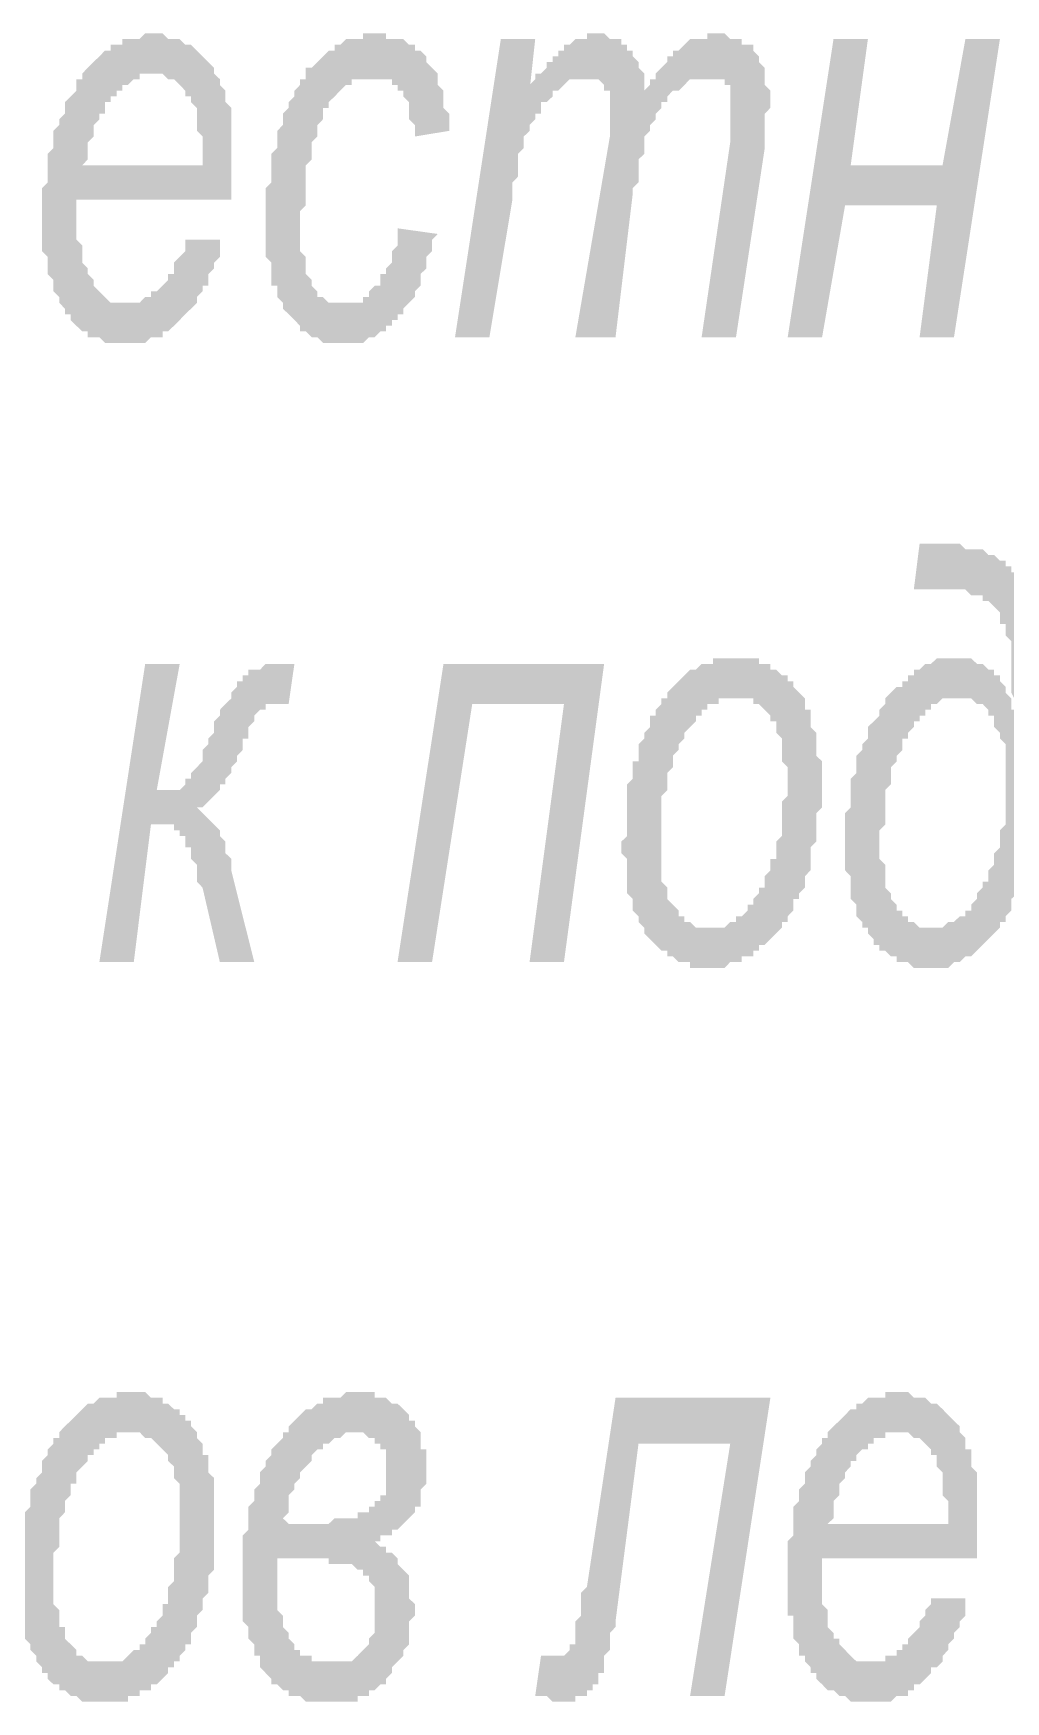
# Model space of a CAD drawing. Header units: millimetres. Extents: x 1372 to 666090, y 1285 to 31551.
# Drawn here: x 572964 to 573671, y 9583 to 10797 of the extents above; entities that cross this region are included whole.
import ezdxf

# ---------------------------------------------------------------- set-up
doc = ezdxf.new("R2010")
doc.units = ezdxf.units.MM
doc.layers.add('PDF _75-АЗ Штамп', color=7, linetype='Continuous')

msp = doc.modelspace()

# ---------------------------------------------------------------- hatches: boundary and pattern name
at = {"layer": 'PDF _75-АЗ Штамп', "transparency": 33554559}
h = msp.add_hatch(color=256, dxfattribs=at)
h.paths.add_polyline_path([(573074.6, 10646.6), (573099.7, 10646.6), (573099.7, 10642.4), (573099.7, 10638.2), (573099.7, 10634.1), (573095.5, 10629.9), (573095.5, 10625.7), (573095.5, 10625.7), (573091.3, 10621.6), (573091.3, 10617.4), (573091.3, 10613.2), (573087.1, 10613.2), (573087.1, 10609), (573083, 10604.9), (573083, 10600.7), (573078.8, 10596.5), (573078.8, 10596.5), (573074.6, 10592.4), (573074.6, 10592.4), (573070.5, 10588.2), (573070.5, 10588.2), (573066.3, 10584), (573066.3, 10584), (573062.1, 10579.9), (573058, 10579.9), (573058, 10575.7), (573053.8, 10575.7), (573053.8, 10575.7), (573049.6, 10575.7), (573045.4, 10571.5), (573045.4, 10571.5), (573041.3, 10571.5), (573037.1, 10571.5), (573037.1, 10571.5), (573032.9, 10571.5), (573028.8, 10571.5), (573028.8, 10571.5), (573024.6, 10571.5), (573020.4, 10571.5), (573016.2, 10571.5), (573016.2, 10571.5), (573012.1, 10575.7), (573012.1, 10575.7), (573007.9, 10575.7), (573003.7, 10575.7), (573003.7, 10579.9), (572999.6, 10579.9), (572999.6, 10579.9), (572995.4, 10584), (572995.4, 10584), (572991.2, 10588.2), (572991.2, 10592.4), (572987, 10592.4), (572987, 10596.5), (572982.9, 10600.7), (572982.9, 10604.9), (572982.9, 10604.9), (572978.7, 10609), (572978.7, 10613.2), (572978.7, 10613.2), (572978.7, 10617.4), (572974.5, 10621.6), (572974.5, 10625.7), (572974.5, 10629.9), (572974.5, 10634.1), (572974.5, 10634.1), (572970.4, 10638.2), (572970.4, 10642.4), (572970.4, 10646.6), (572970.4, 10650.8), (572970.4, 10654.9), (572970.4, 10663.3), (572970.4, 10663.3), (572970.4, 10667.4), (572970.4, 10671.6), (572970.4, 10675.8), (572970.4, 10675.8), (572970.4, 10679.9), (572970.4, 10684.1), (572974.5, 10688.3), (572974.5, 10692.5), (572974.5, 10696.6), (572974.5, 10700.8), (572974.5, 10705), (572974.5, 10709.1), (572978.7, 10713.3), (572978.7, 10717.5), (572978.7, 10721.7), (572978.7, 10725.8), (572982.9, 10730), (572982.9, 10730), (572982.9, 10734.2), (572987, 10738.3), (572987, 10742.5), (572987, 10746.7), (572991.2, 10750.8), (572991.2, 10750.8), (572995.4, 10755), (572995.4, 10759.2), (572995.4, 10763.4), (572999.6, 10763.4), (572999.6, 10767.5), (573003.7, 10771.7), (573003.7, 10771.7), (573007.9, 10775.9), (573007.9, 10775.9), (573012.1, 10780), (573012.1, 10780), (573012.1, 10780), (573016.2, 10784.2), (573020.4, 10784.2), (573020.4, 10788.4), (573024.6, 10788.4), (573028.8, 10788.4), (573028.8, 10792.6), (573032.9, 10792.6), (573037.1, 10792.6), (573037.1, 10792.6), (573041.3, 10792.6), (573045.4, 10796.7), (573045.4, 10796.7), (573049.6, 10796.7), (573049.6, 10796.7), (573053.8, 10796.7), (573058, 10796.7), (573062.1, 10792.6), (573062.1, 10792.6), (573066.3, 10792.6), (573070.5, 10792.6), (573070.5, 10792.6), (573074.6, 10788.4), (573074.6, 10788.4), (573078.8, 10788.4), (573083, 10784.2), (573083, 10784.2), (573087.1, 10780), (573087.1, 10780), (573091.3, 10775.9), (573091.3, 10775.9), (573095.5, 10771.7), (573095.5, 10767.5), (573095.5, 10767.5), (573099.7, 10763.4), (573099.7, 10759.2), (573103.8, 10755), (573103.8, 10755), (573103.8, 10750.8), (573103.8, 10746.7), (573108, 10742.5), (573108, 10738.3), (573108, 10734.2), (573108, 10730), (573108, 10725.8), (573108, 10721.7), (573108, 10717.5), (573108, 10713.3), (573108, 10709.1), (573108, 10705), (573108, 10700.8), (573108, 10696.6), (573108, 10692.5), (573108, 10688.3), (573108, 10684.1), (573108, 10679.9), (573108, 10675.8), (573108, 10675.8), (572995.4, 10675.8), (572995.4, 10667.4), (572995.4, 10663.3), (572995.4, 10663.3), (572995.4, 10659.1), (572995.4, 10654.9), (572995.4, 10646.6), (572999.6, 10642.4), (572999.6, 10638.2), (572999.6, 10634.1), (572999.6, 10634.1), (572999.6, 10629.9), (573003.7, 10625.7), (573003.7, 10621.6), (573003.7, 10621.6), (573007.9, 10617.4), (573007.9, 10617.4), (573007.9, 10613.2), (573012.1, 10609), (573012.1, 10609), (573016.2, 10604.9), (573016.2, 10604.9), (573020.4, 10600.7), (573024.6, 10600.7), (573024.6, 10600.7), (573028.8, 10600.7), (573028.8, 10600.7), (573032.9, 10600.7), (573037.1, 10600.7), (573037.1, 10600.7), (573041.3, 10600.7), (573045.4, 10604.9), (573045.4, 10604.9), (573049.6, 10604.9), (573049.6, 10609), (573053.8, 10609), (573058, 10613.2), (573058, 10613.2), (573062.1, 10617.4), (573062.1, 10621.6), (573066.3, 10621.6), (573066.3, 10625.7), (573066.3, 10629.9), (573070.5, 10634.1), (573070.5, 10634.1), (573074.6, 10638.2), (573074.6, 10642.4), (573074.6, 10646.6), (573074.6, 10646.6)], flags=0)
h.paths.add_polyline_path([(572999.6, 10700.8), (573087.1, 10700.8), (573087.1, 10705), (573087.1, 10709.1), (573087.1, 10713.3), (573087.1, 10717.5), (573087.1, 10721.7), (573083, 10725.8), (573083, 10730), (573083, 10734.2), (573083, 10738.3), (573083, 10742.5), (573078.8, 10746.7), (573078.8, 10746.7), (573078.8, 10750.8), (573074.6, 10750.8), (573074.6, 10755), (573070.5, 10759.2), (573070.5, 10759.2), (573066.3, 10763.4), (573066.3, 10763.4), (573062.1, 10763.4), (573058, 10767.5), (573058, 10767.5), (573053.8, 10767.5), (573049.6, 10767.5), (573049.6, 10767.5), (573045.4, 10767.5), (573041.3, 10767.5), (573041.3, 10763.4), (573037.1, 10763.4), (573037.1, 10763.4), (573032.9, 10759.2), (573028.8, 10759.2), (573028.8, 10755), (573024.6, 10755), (573024.6, 10750.8), (573020.4, 10750.8), (573020.4, 10746.7), (573016.2, 10746.7), (573016.2, 10742.5), (573016.2, 10738.3), (573012.1, 10738.3), (573012.1, 10734.2), (573007.9, 10730), (573007.9, 10725.8), (573007.9, 10721.7), (573003.7, 10717.5), (573003.7, 10713.3), (573003.7, 10709.1), (573003.7, 10705), (572999.6, 10700.8), (572999.6, 10700.8)], flags=0)
for points in [[(573228.9, 10654.9), (573258.1, 10650.8), (573254, 10646.6), (573254, 10642.4), (573254, 10638.2), (573249.8, 10634.1), (573249.8, 10629.9), (573249.8, 10625.7), (573245.6, 10621.6), (573245.6, 10617.4), (573245.6, 10613.2), (573241.5, 10609), (573241.5, 10609), (573241.5, 10604.9), (573237.3, 10600.7), (573237.3, 10600.7), (573233.1, 10596.5), (573233.1, 10592.4), (573228.9, 10592.4), (573228.9, 10588.2), (573224.8, 10588.2), (573224.8, 10584), (573220.6, 10584), (573220.6, 10579.9), (573216.4, 10579.9), (573212.3, 10575.7), (573212.3, 10575.7), (573208.1, 10575.7), (573208.1, 10575.7), (573203.9, 10571.5), (573199.8, 10571.5), (573199.8, 10571.5), (573195.6, 10571.5), (573191.4, 10571.5), (573191.4, 10571.5), (573187.2, 10571.5), (573187.2, 10571.5), (573183.1, 10571.5), (573178.9, 10571.5), (573174.7, 10571.5), (573174.7, 10571.5), (573170.6, 10575.7), (573166.4, 10575.7), (573166.4, 10575.7), (573162.2, 10579.9), (573162.2, 10579.9), (573158, 10579.9), (573158, 10584), (573153.9, 10588.2), (573153.9, 10588.2), (573149.7, 10592.4), (573149.7, 10592.4), (573145.5, 10596.5), (573145.5, 10600.7), (573145.5, 10600.7), (573141.4, 10604.9), (573141.4, 10609), (573141.4, 10613.2), (573137.2, 10613.2), (573137.2, 10617.4), (573137.2, 10621.6), (573137.2, 10625.7), (573137.2, 10629.9), (573133, 10634.1), (573133, 10638.2), (573133, 10642.4), (573133, 10646.6), (573133, 10650.8), (573133, 10654.9), (573133, 10654.9), (573133, 10659.1), (573133, 10663.3), (573133, 10667.4), (573133, 10671.6), (573133, 10675.8), (573133, 10679.9), (573133, 10684.1), (573137.2, 10688.3), (573137.2, 10692.5), (573137.2, 10696.6), (573137.2, 10700.8), (573137.2, 10705), (573137.2, 10709.1), (573141.4, 10713.3), (573141.4, 10717.5), (573141.4, 10721.7), (573141.4, 10725.8), (573141.4, 10725.8), (573145.5, 10730), (573145.5, 10734.2), (573145.5, 10738.3), (573149.7, 10742.5), (573149.7, 10746.7), (573149.7, 10746.7), (573153.9, 10750.8), (573153.9, 10755), (573158, 10759.2), (573158, 10763.4), (573162.2, 10763.4), (573162.2, 10767.5), (573162.2, 10771.7), (573166.4, 10771.7), (573170.6, 10775.9), (573170.6, 10775.9), (573170.6, 10775.9), (573174.7, 10780), (573174.7, 10780), (573178.9, 10784.2), (573183.1, 10784.2), (573183.1, 10788.4), (573187.2, 10788.4), (573187.2, 10788.4), (573191.4, 10792.6), (573195.6, 10792.6), (573195.6, 10792.6), (573199.8, 10792.6), (573203.9, 10792.6), (573203.9, 10796.7), (573208.1, 10796.7), (573212.3, 10796.7), (573212.3, 10796.7), (573216.4, 10796.7), (573220.6, 10796.7), (573220.6, 10792.6), (573224.8, 10792.6), (573228.9, 10792.6), (573228.9, 10792.6), (573233.1, 10792.6), (573237.3, 10788.4), (573237.3, 10788.4), (573241.5, 10788.4), (573241.5, 10784.2), (573245.6, 10784.2), (573249.8, 10780), (573249.8, 10775.9), (573249.8, 10775.9), (573254, 10771.7), (573254, 10771.7), (573258.1, 10767.5), (573258.1, 10763.4), (573258.1, 10759.2), (573262.3, 10755), (573262.3, 10755), (573262.3, 10750.8), (573262.3, 10746.7), (573262.3, 10742.5), (573266.5, 10738.3), (573266.5, 10734.2), (573266.5, 10730), (573266.5, 10725.8), (573266.5, 10725.8), (573241.5, 10721.7), (573241.5, 10725.8), (573241.5, 10730), (573237.3, 10734.2), (573237.3, 10738.3), (573237.3, 10742.5), (573237.3, 10746.7), (573233.1, 10750.8), (573233.1, 10750.8), (573233.1, 10755), (573228.9, 10755), (573228.9, 10759.2), (573224.8, 10759.2), (573224.8, 10763.4), (573220.6, 10763.4), (573216.4, 10763.4), (573216.4, 10763.4), (573212.3, 10763.4), (573212.3, 10763.4), (573208.1, 10763.4), (573203.9, 10763.4), (573199.8, 10763.4), (573199.8, 10763.4), (573195.6, 10763.4), (573195.6, 10759.2), (573191.4, 10759.2), (573187.2, 10755), (573187.2, 10755), (573183.1, 10750.8), (573183.1, 10750.8), (573183.1, 10750.8), (573178.9, 10746.7), (573178.9, 10742.5), (573174.7, 10742.5), (573174.7, 10738.3), (573174.7, 10734.2), (573170.6, 10730), (573170.6, 10725.8), (573170.6, 10721.7), (573166.4, 10717.5), (573166.4, 10713.3), (573166.4, 10709.1), (573166.4, 10709.1), (573166.4, 10705), (573162.2, 10700.8), (573162.2, 10696.6), (573162.2, 10692.5), (573162.2, 10688.3), (573162.2, 10684.1), (573162.2, 10679.9), (573162.2, 10675.8), (573162.2, 10671.6), (573158, 10667.4), (573158, 10663.3), (573158, 10659.1), (573158, 10654.9), (573158, 10654.9), (573158, 10650.8), (573158, 10642.4), (573158, 10638.2), (573162.2, 10634.1), (573162.2, 10629.9), (573162.2, 10625.7), (573162.2, 10625.7), (573162.2, 10621.6), (573166.4, 10617.4), (573166.4, 10613.2), (573166.4, 10613.2), (573170.6, 10609), (573170.6, 10604.9), (573174.7, 10604.9), (573178.9, 10600.7), (573178.9, 10600.7), (573183.1, 10600.7), (573183.1, 10600.7), (573187.2, 10600.7), (573187.2, 10600.7), (573191.4, 10600.7), (573195.6, 10600.7), (573195.6, 10600.7), (573199.8, 10600.7), (573203.9, 10600.7), (573203.9, 10604.9), (573208.1, 10604.9), (573208.1, 10609), (573212.3, 10613.2), (573212.3, 10613.2), (573216.4, 10613.2), (573216.4, 10617.4), (573216.4, 10621.6), (573220.6, 10621.6), (573220.6, 10625.7), (573224.8, 10629.9), (573224.8, 10634.1), (573224.8, 10638.2), (573228.9, 10642.4), (573228.9, 10646.6), (573228.9, 10650.8), (573228.9, 10654.9), (573228.9, 10654.9)], [(573270.7, 10575.7), (573304, 10792.6), (573329, 10792.6), (573324.9, 10755), (573324.9, 10759.2), (573329, 10763.4), (573329, 10767.5), (573333.2, 10767.5), (573337.4, 10771.7), (573337.4, 10775.9), (573341.6, 10775.9), (573341.6, 10780), (573345.7, 10780), (573345.7, 10784.2), (573349.9, 10784.2), (573349.9, 10788.4), (573354.1, 10788.4), (573354.1, 10788.4), (573358.2, 10792.6), (573358.2, 10792.6), (573362.4, 10792.6), (573366.6, 10792.6), (573366.6, 10796.7), (573370.7, 10796.7), (573374.9, 10796.7), (573374.9, 10796.7), (573379.1, 10796.7), (573383.3, 10792.6), (573387.4, 10792.6), (573387.4, 10792.6), (573391.6, 10792.6), (573391.6, 10788.4), (573395.8, 10788.4), (573395.8, 10784.2), (573399.9, 10784.2), (573399.9, 10780), (573404.1, 10775.9), (573404.1, 10771.7), (573404.1, 10771.7), (573408.3, 10767.5), (573408.3, 10763.4), (573408.3, 10759.2), (573408.3, 10755), (573412.5, 10759.2), (573412.5, 10763.4), (573416.6, 10763.4), (573416.6, 10767.5), (573420.8, 10771.7), (573420.8, 10771.7), (573425, 10775.9), (573425, 10780), (573429.1, 10780), (573429.1, 10784.2), (573433.3, 10784.2), (573433.3, 10784.2), (573437.5, 10788.4), (573437.5, 10788.4), (573441.6, 10792.6), (573445.8, 10792.6), (573445.8, 10792.6), (573450, 10792.6), (573454.2, 10792.6), (573454.2, 10796.7), (573458.3, 10796.7), (573462.5, 10796.7), (573462.5, 10796.7), (573466.7, 10796.7), (573470.8, 10792.6), (573475, 10792.6), (573475, 10792.6), (573479.2, 10792.6), (573479.2, 10788.4), (573483.4, 10788.4), (573487.5, 10788.4), (573487.5, 10784.2), (573487.5, 10784.2), (573491.7, 10780), (573491.7, 10775.9), (573495.9, 10771.7), (573495.9, 10771.7), (573495.9, 10767.5), (573495.9, 10763.4), (573495.9, 10759.2), (573500, 10755), (573500, 10750.8), (573500, 10746.7), (573500, 10742.5), (573500, 10742.5), (573495.9, 10738.3), (573495.9, 10734.2), (573495.9, 10730), (573495.9, 10725.8), (573495.9, 10717.5), (573495.9, 10713.3), (573495.9, 10713.3), (573475, 10575.7), (573450, 10575.7), (573470.8, 10717.5), (573470.8, 10721.7), (573470.8, 10725.8), (573470.8, 10734.2), (573470.8, 10734.2), (573470.8, 10738.3), (573470.8, 10742.5), (573470.8, 10742.5), (573470.8, 10746.7), (573470.8, 10750.8), (573470.8, 10755), (573470.8, 10759.2), (573466.7, 10759.2), (573466.7, 10763.4), (573462.5, 10763.4), (573462.5, 10763.4), (573458.3, 10763.4), (573454.2, 10763.4), (573454.2, 10763.4), (573450, 10763.4), (573450, 10763.4), (573445.8, 10763.4), (573445.8, 10763.4), (573441.6, 10763.4), (573437.5, 10759.2), (573437.5, 10759.2), (573433.3, 10755), (573433.3, 10755), (573429.1, 10755), (573425, 10750.8), (573425, 10746.7), (573420.8, 10746.7), (573420.8, 10742.5), (573416.6, 10738.3), (573416.6, 10738.3), (573416.6, 10734.2), (573412.5, 10730), (573412.5, 10730), (573412.5, 10725.8), (573412.5, 10725.8), (573408.3, 10721.7), (573408.3, 10717.5), (573408.3, 10713.3), (573408.3, 10709.1), (573404.1, 10705), (573404.1, 10700.8), (573404.1, 10696.6), (573404.1, 10692.5), (573404.1, 10688.3), (573399.9, 10684.1), (573399.9, 10679.9), (573387.4, 10575.7), (573358.2, 10575.7), (573383.3, 10721.7), (573383.3, 10725.8), (573383.3, 10730), (573383.3, 10734.2), (573383.3, 10738.3), (573383.3, 10742.5), (573383.3, 10742.5), (573383.3, 10746.7), (573383.3, 10750.8), (573383.3, 10755), (573379.1, 10755), (573379.1, 10759.2), (573379.1, 10759.2), (573374.9, 10763.4), (573370.7, 10763.4), (573370.7, 10763.4), (573366.6, 10763.4), (573366.6, 10763.4), (573362.4, 10763.4), (573358.2, 10763.4), (573358.2, 10763.4), (573354.1, 10763.4), (573349.9, 10759.2), (573349.9, 10759.2), (573345.7, 10755), (573345.7, 10755), (573341.6, 10755), (573341.6, 10750.8), (573337.4, 10746.7), (573333.2, 10746.7), (573333.2, 10742.5), (573333.2, 10738.3), (573329, 10738.3), (573329, 10734.2), (573324.9, 10730), (573324.9, 10725.8), (573324.9, 10725.8), (573320.7, 10721.7), (573320.7, 10717.5), (573320.7, 10713.3), (573320.7, 10713.3), (573316.5, 10709.1), (573316.5, 10705), (573316.5, 10700.8), (573316.5, 10696.6), (573316.5, 10692.5), (573312.4, 10688.3), (573312.4, 10684.1), (573312.4, 10675.8), (573312.4, 10675.8), (573295.7, 10575.7)], [(573545.9, 10792.6), (573570.9, 10792.6), (573558.4, 10700.8), (573625.2, 10700.8), (573641.8, 10792.6), (573666.9, 10792.6), (573633.5, 10575.7), (573608.5, 10575.7), (573621, 10671.6), (573554.3, 10671.6), (573537.6, 10575.7), (573512.6, 10575.7)], [(573045.4, 10338), (573070.5, 10338), (573053.8, 10246.2), (573058, 10246.2), (573062.1, 10246.2), (573066.3, 10246.2), (573066.3, 10246.2), (573070.5, 10246.2), (573074.6, 10250.4), (573074.6, 10250.4), (573074.6, 10254.5), (573078.8, 10254.5), (573078.8, 10254.5), (573078.8, 10258.7), (573083, 10262.9), (573083, 10262.9), (573087.1, 10267.1), (573087.1, 10271.2), (573087.1, 10275.4), (573091.3, 10279.6), (573091.3, 10283.7), (573095.5, 10287.9), (573095.5, 10287.9), (573095.5, 10296.2), (573099.7, 10300.4), (573099.7, 10304.6), (573103.8, 10308.8), (573103.8, 10308.8), (573108, 10312.9), (573108, 10317.1), (573112.2, 10321.3), (573112.2, 10321.3), (573112.2, 10325.4), (573116.3, 10325.4), (573116.3, 10329.6), (573116.3, 10329.6), (573120.5, 10329.6), (573120.5, 10333.8), (573124.7, 10333.8), (573124.7, 10333.8), (573128.9, 10333.8), (573133, 10338), (573133, 10338), (573137.2, 10338), (573141.4, 10338), (573153.9, 10338), (573149.7, 10308.8), (573141.4, 10308.8), (573137.2, 10308.8), (573133, 10308.8), (573133, 10304.6), (573128.9, 10304.6), (573128.9, 10304.6), (573128.9, 10304.6), (573124.7, 10300.4), (573124.7, 10296.2), (573124.7, 10296.2), (573120.5, 10292.1), (573120.5, 10283.7), (573116.3, 10283.7), (573116.3, 10279.6), (573116.3, 10275.4), (573112.2, 10271.2), (573112.2, 10267.1), (573108, 10262.9), (573108, 10258.7), (573108, 10258.7), (573103.8, 10254.5), (573103.8, 10250.4), (573099.7, 10250.4), (573099.7, 10250.4), (573099.7, 10246.2), (573095.5, 10242), (573095.5, 10242), (573091.3, 10237.9), (573091.3, 10237.9), (573087.1, 10233.7), (573083, 10233.7), (573083, 10233.7), (573087.1, 10229.5), (573087.1, 10229.5), (573091.3, 10225.3), (573091.3, 10225.3), (573095.5, 10221.2), (573095.5, 10221.2), (573099.7, 10217), (573099.7, 10217), (573099.7, 10212.8), (573103.8, 10208.7), (573103.8, 10204.5), (573103.8, 10200.3), (573108, 10196.2), (573108, 10192), (573108, 10187.8), (573108, 10187.8), (573124.7, 10121.1), (573099.7, 10121.1), (573087.1, 10175.3), (573083, 10179.5), (573083, 10187.8), (573083, 10192), (573078.8, 10196.2), (573078.8, 10200.3), (573078.8, 10204.5), (573074.6, 10204.5), (573074.6, 10208.7), (573074.6, 10212.8), (573070.5, 10212.8), (573070.5, 10212.8), (573070.5, 10217), (573066.3, 10217), (573066.3, 10221.2), (573062.1, 10221.2), (573058, 10221.2), (573058, 10221.2), (573053.8, 10221.2), (573049.6, 10221.2), (573037.1, 10121.1), (573012.1, 10121.1)], [(573262.3, 10338), (573379.1, 10338), (573349.9, 10121.1), (573324.9, 10121.1), (573349.9, 10308.8), (573283.2, 10308.8), (573254, 10121.1), (573228.9, 10121.1)], [(573387.4, 9804.1), (573500, 9804.1), (573466.7, 9587.2), (573441.6, 9587.2), (573470.8, 9770.7), (573404.1, 9770.7), (573387.4, 9641.5), (573387.4, 9637.3), (573383.3, 9633.1), (573383.3, 9628.9), (573383.3, 9624.8), (573383.3, 9620.6), (573379.1, 9616.4), (573379.1, 9612.3), (573379.1, 9608.1), (573379.1, 9603.9), (573374.9, 9603.9), (573374.9, 9599.7), (573374.9, 9599.7), (573374.9, 9595.6), (573370.7, 9595.6), (573370.7, 9591.4), (573366.6, 9591.4), (573366.6, 9587.2), (573362.4, 9587.2), (573358.2, 9587.2), (573358.2, 9583.1), (573354.1, 9583.1), (573349.9, 9583.1), (573349.9, 9583.1), (573349.9, 9583.1), (573345.7, 9583.1), (573341.6, 9583.1), (573341.6, 9583.1), (573337.4, 9587.2), (573333.2, 9587.2), (573329, 9587.2), (573329, 9587.2), (573333.2, 9616.4), (573337.4, 9616.4), (573337.4, 9616.4), (573341.6, 9616.4), (573341.6, 9616.4), (573345.7, 9616.4), (573349.9, 9616.4), (573354.1, 9620.6), (573354.1, 9620.6), (573354.1, 9624.8), (573354.1, 9624.8), (573358.2, 9624.8), (573358.2, 9628.9), (573358.2, 9628.9), (573358.2, 9633.1), (573358.2, 9637.3), (573358.2, 9641.5), (573362.4, 9645.6), (573362.4, 9649.8), (573362.4, 9654), (573362.4, 9662.3), (573366.6, 9666.5)]]:
    msp.add_hatch(color=256, dxfattribs=at).paths.add_polyline_path(points)
h = msp.add_hatch(color=256, dxfattribs=at)
h.paths.add_polyline_path([(573604.3, 10392.2), (573608.5, 10425.5), (573629.3, 10425.5), (573633.5, 10425.5), (573637.7, 10425.5), (573637.7, 10425.5), (573641.8, 10421.4), (573646, 10421.4), (573650.2, 10421.4), (573650.2, 10421.4), (573654.4, 10421.4), (573658.5, 10417.2), (573658.5, 10417.2), (573662.7, 10417.2), (573662.7, 10417.2), (573666.9, 10413), (573671, 10413), (573671, 10408.9), (573675.2, 10408.9), (573675.2, 10404.7), (573679.4, 10404.7), (573679.4, 10400.5), (573679.4, 10400.5), (573683.5, 10396.3), (573683.5, 10396.3), (573683.5, 10392.2), (573687.7, 10388), (573687.7, 10388), (573687.7, 10383.8), (573691.9, 10379.7), (573691.9, 10379.7), (573691.9, 10375.5), (573691.9, 10371.3), (573696.1, 10367.1), (573696.1, 10363), (573696.1, 10358.8), (573696.1, 10354.6), (573696.1, 10350.5), (573696.1, 10346.3), (573700.2, 10342.1), (573700.2, 10338), (573700.2, 10333.8), (573700.2, 10329.6), (573700.2, 10325.4), (573700.2, 10321.3), (573700.2, 10312.9), (573700.2, 10312.9), (573700.2, 10308.8), (573700.2, 10304.6), (573700.2, 10300.4), (573700.2, 10296.2), (573700.2, 10287.9), (573700.2, 10283.7), (573700.2, 10279.6), (573700.2, 10275.4), (573700.2, 10271.2), (573700.2, 10267.1), (573696.1, 10262.9), (573696.1, 10258.7), (573696.1, 10254.5), (573696.1, 10250.4), (573696.1, 10246.2), (573696.1, 10242), (573696.1, 10237.9), (573696.1, 10233.7), (573696.1, 10229.5), (573691.9, 10225.3), (573691.9, 10221.2), (573691.9, 10217), (573691.9, 10212.8), (573691.9, 10208.7), (573687.7, 10208.7), (573687.7, 10204.5), (573687.7, 10200.3), (573687.7, 10196.2), (573687.7, 10192), (573683.5, 10187.8), (573683.5, 10187.8), (573683.5, 10183.6), (573683.5, 10179.5), (573679.4, 10175.3), (573679.4, 10175.3), (573679.4, 10171.1), (573679.4, 10171.1), (573675.2, 10167), (573675.2, 10162.8), (573675.2, 10158.6), (573671, 10154.4), (573671, 10150.3), (573666.9, 10150.3), (573666.9, 10146.1), (573662.7, 10141.9), (573662.7, 10141.9), (573658.5, 10137.8), (573658.5, 10137.8), (573654.4, 10133.6), (573654.4, 10133.6), (573650.2, 10129.4), (573650.2, 10129.4), (573646, 10125.3), (573646, 10125.3), (573641.8, 10125.3), (573637.7, 10121.1), (573637.7, 10121.1), (573633.5, 10121.1), (573633.5, 10121.1), (573629.3, 10116.9), (573625.2, 10116.9), (573625.2, 10116.9), (573621, 10116.9), (573616.8, 10116.9), (573616.8, 10116.9), (573612.6, 10116.9), (573608.5, 10116.9), (573608.5, 10116.9), (573604.3, 10116.9), (573600.1, 10121.1), (573600.1, 10121.1), (573596, 10121.1), (573591.8, 10121.1), (573591.8, 10125.3), (573587.6, 10125.3), (573587.6, 10125.3), (573583.5, 10129.4), (573579.3, 10129.4), (573579.3, 10133.6), (573575.1, 10133.6), (573575.1, 10137.8), (573570.9, 10141.9), (573570.9, 10141.9), (573570.9, 10146.1), (573566.8, 10146.1), (573566.8, 10150.3), (573562.6, 10154.4), (573562.6, 10158.6), (573562.6, 10158.6), (573562.6, 10162.8), (573558.4, 10167), (573558.4, 10171.1), (573558.4, 10175.3), (573558.4, 10179.5), (573558.4, 10183.6), (573554.3, 10187.8), (573554.3, 10192), (573554.3, 10196.2), (573554.3, 10200.3), (573554.3, 10204.5), (573554.3, 10208.7), (573554.3, 10212.8), (573554.3, 10217), (573554.3, 10221.2), (573554.3, 10225.3), (573554.3, 10229.5), (573558.4, 10233.7), (573558.4, 10237.9), (573558.4, 10242), (573558.4, 10246.2), (573558.4, 10250.4), (573558.4, 10250.4), (573558.4, 10254.5), (573562.6, 10258.7), (573562.6, 10262.9), (573562.6, 10267.1), (573562.6, 10271.2), (573566.8, 10275.4), (573566.8, 10279.6), (573566.8, 10279.6), (573570.9, 10283.7), (573570.9, 10287.9), (573570.9, 10292.1), (573575.1, 10296.2), (573575.1, 10296.2), (573579.3, 10300.4), (573579.3, 10304.6), (573579.3, 10304.6), (573583.5, 10308.8), (573583.5, 10312.9), (573587.6, 10317.1), (573587.6, 10317.1), (573591.8, 10321.3), (573596, 10321.3), (573596, 10325.4), (573600.1, 10325.4), (573600.1, 10329.6), (573604.3, 10329.6), (573604.3, 10333.8), (573608.5, 10333.8), (573612.6, 10338), (573612.6, 10338), (573616.8, 10338), (573616.8, 10338), (573621, 10342.1), (573625.2, 10342.1), (573625.2, 10342.1), (573629.3, 10342.1), (573633.5, 10342.1), (573633.5, 10342.1), (573637.7, 10342.1), (573637.7, 10342.1), (573641.8, 10342.1), (573646, 10342.1), (573646, 10342.1), (573650.2, 10338), (573654.4, 10338), (573654.4, 10338), (573658.5, 10333.8), (573662.7, 10333.8), (573662.7, 10333.8), (573662.7, 10329.6), (573666.9, 10329.6), (573666.9, 10325.4), (573671, 10321.3), (573671, 10321.3), (573671, 10317.1), (573675.2, 10312.9), (573675.2, 10308.8), (573675.2, 10304.6), (573679.4, 10304.6), (573679.4, 10308.8), (573675.2, 10317.1), (573675.2, 10321.3), (573675.2, 10325.4), (573675.2, 10329.6), (573675.2, 10333.8), (573675.2, 10338), (573675.2, 10342.1), (573675.2, 10342.1), (573675.2, 10346.3), (573675.2, 10346.3), (573675.2, 10350.5), (573675.2, 10354.6), (573671, 10358.8), (573671, 10363), (573671, 10367.1), (573666.9, 10367.1), (573666.9, 10371.3), (573666.9, 10375.5), (573662.7, 10379.7), (573662.7, 10379.7), (573658.5, 10383.8), (573654.4, 10383.8), (573654.4, 10388), (573650.2, 10388), (573650.2, 10388), (573650.2, 10388), (573646, 10388), (573641.8, 10392.2), (573641.8, 10392.2), (573637.7, 10392.2), (573633.5, 10392.2), (573633.5, 10392.2), (573629.3, 10392.2), (573625.2, 10392.2), (573621, 10392.2)], flags=0)
h.paths.add_polyline_path([(573579.3, 10204.5), (573579.3, 10200.3), (573579.3, 10196.2), (573583.5, 10192), (573583.5, 10187.8), (573583.5, 10183.6), (573583.5, 10179.5), (573583.5, 10175.3), (573587.6, 10171.1), (573587.6, 10171.1), (573587.6, 10167), (573591.8, 10162.8), (573591.8, 10162.8), (573591.8, 10158.6), (573596, 10158.6), (573596, 10154.4), (573600.1, 10154.4), (573600.1, 10150.3), (573604.3, 10150.3), (573604.3, 10150.3), (573608.5, 10146.1), (573612.6, 10146.1), (573616.8, 10146.1), (573616.8, 10146.1), (573621, 10146.1), (573621, 10146.1), (573625.2, 10146.1), (573629.3, 10150.3), (573629.3, 10150.3), (573633.5, 10150.3), (573633.5, 10150.3), (573637.7, 10154.4), (573641.8, 10154.4), (573641.8, 10158.6), (573646, 10158.6), (573646, 10162.8), (573650.2, 10167), (573650.2, 10167), (573650.2, 10171.1), (573654.4, 10175.3), (573654.4, 10179.5), (573658.5, 10179.5), (573658.5, 10183.6), (573658.5, 10187.8), (573662.7, 10192), (573662.7, 10196.2), (573662.7, 10200.3), (573666.9, 10204.5), (573666.9, 10208.7), (573666.9, 10212.8), (573666.9, 10212.8), (573666.9, 10217), (573671, 10221.2), (573671, 10225.3), (573671, 10229.5), (573671, 10233.7), (573671, 10237.9), (573671, 10242), (573671, 10246.2), (573671, 10250.4), (573671, 10254.5), (573671, 10258.7), (573671, 10262.9), (573671, 10267.1), (573671, 10271.2), (573671, 10275.4), (573671, 10279.6), (573666.9, 10283.7), (573666.9, 10287.9), (573666.9, 10287.9), (573662.7, 10292.1), (573662.7, 10296.2), (573662.7, 10296.2), (573662.7, 10300.4), (573658.5, 10300.4), (573658.5, 10304.6), (573654.4, 10308.8), (573650.2, 10308.8), (573650.2, 10308.8), (573646, 10312.9), (573646, 10312.9), (573641.8, 10312.9), (573637.7, 10312.9), (573637.7, 10312.9), (573633.5, 10312.9), (573629.3, 10312.9), (573629.3, 10312.9), (573625.2, 10312.9), (573621, 10308.8), (573621, 10308.8), (573616.8, 10308.8), (573616.8, 10304.6), (573612.6, 10304.6), (573612.6, 10300.4), (573608.5, 10300.4), (573608.5, 10296.2), (573604.3, 10296.2), (573604.3, 10292.1), (573600.1, 10287.9), (573600.1, 10283.7), (573596, 10283.7), (573596, 10279.6), (573596, 10275.4), (573591.8, 10271.2), (573591.8, 10267.1), (573591.8, 10267.1), (573587.6, 10262.9), (573587.6, 10258.7), (573587.6, 10254.5), (573587.6, 10250.4), (573583.5, 10246.2), (573583.5, 10242), (573583.5, 10237.9), (573583.5, 10233.7), (573583.5, 10229.5), (573583.5, 10225.3), (573583.5, 10221.2), (573579.3, 10217), (573579.3, 10212.8), (573579.3, 10208.7), (573579.3, 10204.5), (573579.3, 10204.5)], flags=0)
h = msp.add_hatch(color=256, dxfattribs=at)
h.paths.add_polyline_path([(573391.6, 10204.5), (573391.6, 10208.7), (573395.8, 10212.8), (573395.8, 10217), (573395.8, 10221.2), (573395.8, 10225.3), (573395.8, 10229.5), (573395.8, 10233.7), (573395.8, 10237.9), (573395.8, 10242), (573395.8, 10246.2), (573395.8, 10250.4), (573399.9, 10254.5), (573399.9, 10258.7), (573399.9, 10262.9), (573399.9, 10267.1), (573404.1, 10267.1), (573404.1, 10271.2), (573404.1, 10275.4), (573404.1, 10279.6), (573408.3, 10283.7), (573408.3, 10287.9), (573408.3, 10287.9), (573412.5, 10292.1), (573412.5, 10296.2), (573412.5, 10300.4), (573416.6, 10300.4), (573416.6, 10304.6), (573420.8, 10308.8), (573420.8, 10312.9), (573425, 10312.9), (573425, 10317.1), (573429.1, 10321.3), (573429.1, 10321.3), (573433.3, 10325.4), (573433.3, 10325.4), (573437.5, 10329.6), (573437.5, 10329.6), (573441.6, 10333.8), (573445.8, 10333.8), (573445.8, 10333.8), (573450, 10338), (573450, 10338), (573454.2, 10338), (573458.3, 10338), (573458.3, 10342.1), (573462.5, 10342.1), (573466.7, 10342.1), (573466.7, 10342.1), (573470.8, 10342.1), (573475, 10342.1), (573475, 10342.1), (573479.2, 10342.1), (573483.4, 10342.1), (573483.4, 10342.1), (573487.5, 10342.1), (573491.7, 10342.1), (573491.7, 10338), (573495.9, 10338), (573500, 10338), (573500, 10333.8), (573504.2, 10333.8), (573504.2, 10333.8), (573508.4, 10329.6), (573512.6, 10329.6), (573512.6, 10325.4), (573516.7, 10325.4), (573516.7, 10321.3), (573520.9, 10317.1), (573520.9, 10317.1), (573520.9, 10317.1), (573525.1, 10312.9), (573525.1, 10308.8), (573525.1, 10304.6), (573529.2, 10304.6), (573529.2, 10300.4), (573529.2, 10296.2), (573529.2, 10292.1), (573533.4, 10287.9), (573533.4, 10283.7), (573533.4, 10279.6), (573533.4, 10275.4), (573533.4, 10271.2), (573537.6, 10267.1), (573537.6, 10262.9), (573537.6, 10258.7), (573537.6, 10254.5), (573537.6, 10250.4), (573537.6, 10246.2), (573537.6, 10242), (573537.6, 10237.9), (573537.6, 10233.7), (573533.4, 10229.5), (573533.4, 10225.3), (573533.4, 10221.2), (573533.4, 10217), (573533.4, 10217), (573533.4, 10212.8), (573533.4, 10208.7), (573529.2, 10204.5), (573529.2, 10200.3), (573529.2, 10196.2), (573529.2, 10192), (573529.2, 10187.8), (573525.1, 10183.6), (573525.1, 10183.6), (573525.1, 10179.5), (573525.1, 10175.3), (573520.9, 10171.1), (573520.9, 10167), (573516.7, 10167), (573516.7, 10162.8), (573516.7, 10158.6), (573512.6, 10154.4), (573512.6, 10150.3), (573508.4, 10150.3), (573508.4, 10146.1), (573504.2, 10141.9), (573504.2, 10141.9), (573500, 10137.8), (573500, 10137.8), (573495.9, 10133.6), (573495.9, 10133.6), (573491.7, 10133.6), (573491.7, 10129.4), (573487.5, 10129.4), (573487.5, 10125.3), (573483.4, 10125.3), (573479.2, 10125.3), (573479.2, 10121.1), (573475, 10121.1), (573470.8, 10121.1), (573470.8, 10121.1), (573466.7, 10116.9), (573462.5, 10116.9), (573462.5, 10116.9), (573458.3, 10116.9), (573454.2, 10116.9), (573454.2, 10116.9), (573454.2, 10116.9), (573450, 10116.9), (573445.8, 10116.9), (573441.6, 10116.9), (573441.6, 10121.1), (573437.5, 10121.1), (573433.3, 10121.1), (573433.3, 10121.1), (573429.1, 10125.3), (573429.1, 10125.3), (573425, 10125.3), (573425, 10129.4), (573420.8, 10129.4), (573416.6, 10133.6), (573416.6, 10133.6), (573412.5, 10137.8), (573412.5, 10137.8), (573408.3, 10141.9), (573408.3, 10146.1), (573404.1, 10150.3), (573404.1, 10150.3), (573404.1, 10154.4), (573399.9, 10158.6), (573399.9, 10162.8), (573399.9, 10167), (573395.8, 10171.1), (573395.8, 10171.1), (573395.8, 10175.3), (573395.8, 10179.5), (573395.8, 10183.6), (573395.8, 10187.8), (573395.8, 10192), (573395.8, 10196.2), (573391.6, 10200.3), (573391.6, 10204.5)], flags=0)
h.paths.add_polyline_path([(573420.8, 10208.7), (573420.8, 10204.5), (573420.8, 10196.2), (573420.8, 10192), (573420.8, 10187.8), (573420.8, 10183.6), (573420.8, 10179.5), (573420.8, 10179.5), (573425, 10175.3), (573425, 10171.1), (573425, 10167), (573429.1, 10162.8), (573429.1, 10162.8), (573429.1, 10162.8), (573433.3, 10158.6), (573433.3, 10154.4), (573437.5, 10154.4), (573437.5, 10150.3), (573441.6, 10150.3), (573441.6, 10150.3), (573445.8, 10146.1), (573450, 10146.1), (573450, 10146.1), (573454.2, 10146.1), (573454.2, 10146.1), (573458.3, 10146.1), (573462.5, 10146.1), (573462.5, 10146.1), (573466.7, 10146.1), (573470.8, 10150.3), (573470.8, 10150.3), (573475, 10150.3), (573475, 10154.4), (573479.2, 10154.4), (573483.4, 10158.6), (573483.4, 10162.8), (573487.5, 10162.8), (573487.5, 10167), (573487.5, 10167), (573491.7, 10171.1), (573491.7, 10175.3), (573495.9, 10175.3), (573495.9, 10179.5), (573495.9, 10183.6), (573500, 10187.8), (573500, 10192), (573500, 10196.2), (573504.2, 10196.2), (573504.2, 10200.3), (573504.2, 10204.5), (573504.2, 10208.7), (573508.4, 10212.8), (573508.4, 10212.8), (573508.4, 10217), (573508.4, 10221.2), (573508.4, 10225.3), (573508.4, 10229.5), (573508.4, 10233.7), (573508.4, 10237.9), (573512.6, 10242), (573512.6, 10246.2), (573512.6, 10250.4), (573512.6, 10250.4), (573512.6, 10258.7), (573512.6, 10262.9), (573508.4, 10267.1), (573508.4, 10271.2), (573508.4, 10275.4), (573508.4, 10279.6), (573508.4, 10283.7), (573508.4, 10283.7), (573504.2, 10287.9), (573504.2, 10292.1), (573504.2, 10296.2), (573500, 10296.2), (573500, 10296.2), (573500, 10300.4), (573495.9, 10304.6), (573495.9, 10304.6), (573491.7, 10308.8), (573487.5, 10308.8), (573487.5, 10312.9), (573483.4, 10312.9), (573483.4, 10312.9), (573479.2, 10312.9), (573475, 10312.9), (573475, 10312.9), (573470.8, 10312.9), (573470.8, 10312.9), (573466.7, 10312.9), (573462.5, 10312.9), (573462.5, 10308.8), (573458.3, 10308.8), (573454.2, 10308.8), (573454.2, 10304.6), (573454.2, 10304.6), (573450, 10304.6), (573450, 10300.4), (573445.8, 10300.4), (573445.8, 10296.2), (573441.6, 10292.1), (573441.6, 10292.1), (573437.5, 10287.9), (573437.5, 10283.7), (573433.3, 10279.6), (573433.3, 10279.6), (573433.3, 10275.4), (573429.1, 10271.2), (573429.1, 10267.1), (573429.1, 10262.9), (573425, 10258.7), (573425, 10254.5), (573425, 10254.5), (573425, 10250.4), (573425, 10246.2), (573420.8, 10242), (573420.8, 10237.9), (573420.8, 10233.7), (573420.8, 10229.5), (573420.8, 10225.3), (573420.8, 10221.2), (573420.8, 10217), (573420.8, 10212.8), (573420.8, 10208.7), (573420.8, 10208.7)], flags=0)
h = msp.add_hatch(color=256, dxfattribs=at)
h.paths.add_polyline_path([(572953.7, 9670.7), (572953.7, 9674.8), (572953.7, 9679), (572953.7, 9683.2), (572953.7, 9687.3), (572953.7, 9691.5), (572953.7, 9695.7), (572953.7, 9699.8), (572957.9, 9704), (572957.9, 9708.2), (572957.9, 9712.4), (572957.9, 9716.5), (572957.9, 9720.7), (572957.9, 9720.7), (572962, 9724.9), (572962, 9729), (572962, 9733.2), (572962, 9737.4), (572966.2, 9741.6), (572966.2, 9745.7), (572966.2, 9745.7), (572970.4, 9749.9), (572970.4, 9754.1), (572970.4, 9758.2), (572974.5, 9762.4), (572974.5, 9762.4), (572974.5, 9766.6), (572978.7, 9770.7), (572978.7, 9774.9), (572982.9, 9774.9), (572982.9, 9779.1), (572987, 9783.3), (572987, 9783.3), (572991.2, 9787.4), (572991.2, 9787.4), (572995.4, 9791.6), (572995.4, 9791.6), (572999.6, 9795.8), (572999.6, 9795.8), (573003.7, 9799.9), (573007.9, 9799.9), (573007.9, 9799.9), (573012.1, 9804.1), (573016.2, 9804.1), (573016.2, 9804.1), (573020.4, 9804.1), (573024.6, 9804.1), (573024.6, 9808.3), (573028.8, 9808.3), (573032.9, 9808.3), (573032.9, 9808.3), (573037.1, 9808.3), (573037.1, 9808.3), (573041.3, 9808.3), (573045.4, 9808.3), (573049.6, 9804.1), (573049.6, 9804.1), (573053.8, 9804.1), (573058, 9804.1), (573058, 9799.9), (573062.1, 9799.9), (573062.1, 9799.9), (573066.3, 9795.8), (573070.5, 9795.8), (573070.5, 9791.6), (573074.6, 9791.6), (573074.6, 9787.4), (573078.8, 9787.4), (573078.8, 9783.3), (573078.8, 9783.3), (573083, 9779.1), (573083, 9774.9), (573083, 9774.9), (573087.1, 9770.7), (573087.1, 9766.6), (573087.1, 9762.4), (573091.3, 9762.4), (573091.3, 9758.2), (573091.3, 9754.1), (573091.3, 9749.9), (573095.5, 9745.7), (573095.5, 9741.6), (573095.5, 9737.4), (573095.5, 9733.2), (573095.5, 9729), (573095.5, 9724.9), (573095.5, 9720.7), (573095.5, 9716.5), (573095.5, 9712.4), (573095.5, 9708.2), (573095.5, 9704), (573095.5, 9699.8), (573095.5, 9695.7), (573095.5, 9691.5), (573095.5, 9687.3), (573095.5, 9683.2), (573095.5, 9679), (573091.3, 9674.8), (573091.3, 9670.7), (573091.3, 9666.5), (573091.3, 9662.3), (573091.3, 9662.3), (573087.1, 9658.1), (573087.1, 9654), (573087.1, 9649.8), (573087.1, 9649.8), (573083, 9645.6), (573083, 9641.5), (573083, 9637.3), (573078.8, 9633.1), (573078.8, 9628.9), (573078.8, 9624.8), (573074.6, 9624.8), (573074.6, 9620.6), (573070.5, 9616.4), (573070.5, 9612.3), (573066.3, 9612.3), (573066.3, 9608.1), (573062.1, 9608.1), (573062.1, 9603.9), (573058, 9599.7), (573058, 9599.7), (573058, 9599.7), (573053.8, 9595.6), (573049.6, 9595.6), (573049.6, 9591.4), (573045.4, 9591.4), (573041.3, 9591.4), (573041.3, 9587.2), (573037.1, 9587.2), (573032.9, 9587.2), (573032.9, 9583.1), (573028.8, 9583.1), (573028.8, 9583.1), (573024.6, 9583.1), (573020.4, 9583.1), (573016.2, 9583.1), (573016.2, 9583.1), (573016.2, 9583.1), (573012.1, 9583.1), (573007.9, 9583.1), (573007.9, 9583.1), (573003.7, 9583.1), (572999.6, 9583.1), (572999.6, 9583.1), (572995.4, 9587.2), (572991.2, 9587.2), (572991.2, 9587.2), (572987, 9591.4), (572982.9, 9591.4), (572982.9, 9591.4), (572982.9, 9595.6), (572978.7, 9595.6), (572974.5, 9599.7), (572974.5, 9603.9), (572970.4, 9603.9), (572970.4, 9608.1), (572966.2, 9612.3), (572966.2, 9612.3), (572966.2, 9616.4), (572962, 9620.6), (572962, 9624.8), (572962, 9624.8), (572957.9, 9628.9), (572957.9, 9633.1), (572957.9, 9637.3), (572957.9, 9641.5), (572953.7, 9645.6), (572953.7, 9649.8), (572953.7, 9654), (572953.7, 9658.1), (572953.7, 9662.3), (572953.7, 9666.5), (572953.7, 9670.7)], flags=0)
h.paths.add_polyline_path([(572978.7, 9670.7), (572978.7, 9666.5), (572978.7, 9662.3), (572978.7, 9658.1), (572978.7, 9654), (572982.9, 9649.8), (572982.9, 9645.6), (572982.9, 9641.5), (572982.9, 9637.3), (572987, 9637.3), (572987, 9633.1), (572987, 9628.9), (572991.2, 9624.8), (572991.2, 9624.8), (572991.2, 9624.8), (572995.4, 9620.6), (572995.4, 9616.4), (572999.6, 9616.4), (572999.6, 9616.4), (573003.7, 9612.3), (573007.9, 9612.3), (573007.9, 9612.3), (573012.1, 9612.3), (573016.2, 9612.3), (573016.2, 9612.3), (573020.4, 9612.3), (573020.4, 9612.3), (573024.6, 9612.3), (573028.8, 9612.3), (573028.8, 9612.3), (573032.9, 9616.4), (573032.9, 9616.4), (573037.1, 9620.6), (573041.3, 9620.6), (573041.3, 9624.8), (573045.4, 9624.8), (573045.4, 9628.9), (573045.4, 9628.9), (573049.6, 9633.1), (573049.6, 9637.3), (573053.8, 9637.3), (573053.8, 9641.5), (573058, 9645.6), (573058, 9649.8), (573058, 9654), (573062.1, 9654), (573062.1, 9658.1), (573062.1, 9662.3), (573062.1, 9666.5), (573066.3, 9670.7), (573066.3, 9674.8), (573066.3, 9679), (573066.3, 9679), (573066.3, 9683.2), (573066.3, 9687.3), (573070.5, 9691.5), (573070.5, 9695.7), (573070.5, 9699.8), (573070.5, 9704), (573070.5, 9708.2), (573070.5, 9712.4), (573070.5, 9716.5), (573070.5, 9716.5), (573070.5, 9720.7), (573070.5, 9724.9), (573070.5, 9729), (573070.5, 9733.2), (573070.5, 9737.4), (573070.5, 9741.6), (573066.3, 9745.7), (573066.3, 9749.9), (573066.3, 9754.1), (573062.1, 9758.2), (573062.1, 9758.2), (573062.1, 9762.4), (573062.1, 9762.4), (573058, 9766.6), (573058, 9766.6), (573053.8, 9770.7), (573053.8, 9770.7), (573049.6, 9774.9), (573045.4, 9774.9), (573045.4, 9774.9), (573041.3, 9779.1), (573037.1, 9779.1), (573037.1, 9779.1), (573032.9, 9779.1), (573032.9, 9779.1), (573028.8, 9779.1), (573024.6, 9779.1), (573024.6, 9774.9), (573020.4, 9774.9), (573016.2, 9774.9), (573016.2, 9770.7), (573012.1, 9770.7), (573012.1, 9770.7), (573012.1, 9766.6), (573007.9, 9766.6), (573007.9, 9762.4), (573003.7, 9762.4), (573003.7, 9758.2), (572999.6, 9754.1), (572999.6, 9754.1), (572995.4, 9749.9), (572995.4, 9745.7), (572995.4, 9741.6), (572991.2, 9741.6), (572991.2, 9737.4), (572991.2, 9733.2), (572987, 9729), (572987, 9724.9), (572987, 9720.7), (572982.9, 9716.5), (572982.9, 9712.4), (572982.9, 9708.2), (572982.9, 9704), (572982.9, 9699.8), (572982.9, 9695.7), (572978.7, 9691.5), (572978.7, 9687.3), (572978.7, 9683.2), (572978.7, 9679), (572978.7, 9674.8), (572978.7, 9674.8), (572978.7, 9670.7)], flags=0)
h = msp.add_hatch(color=256, dxfattribs=at)
h.paths.add_polyline_path([(573212.3, 9699.8), (573212.3, 9699.8), (573216.4, 9695.7), (573220.6, 9695.7), (573220.6, 9691.5), (573224.8, 9691.5), (573228.9, 9687.3), (573228.9, 9687.3), (573228.9, 9683.2), (573233.1, 9679), (573233.1, 9679), (573237.3, 9674.8), (573237.3, 9670.7), (573237.3, 9666.5), (573237.3, 9662.3), (573237.3, 9658.1), (573241.5, 9654), (573241.5, 9649.8), (573241.5, 9649.8), (573241.5, 9645.6), (573237.3, 9641.5), (573237.3, 9637.3), (573237.3, 9633.1), (573237.3, 9633.1), (573237.3, 9628.9), (573237.3, 9624.8), (573233.1, 9620.6), (573233.1, 9616.4), (573228.9, 9612.3), (573228.9, 9612.3), (573224.8, 9608.1), (573224.8, 9603.9), (573224.8, 9603.9), (573220.6, 9599.7), (573220.6, 9599.7), (573220.6, 9595.6), (573216.4, 9595.6), (573212.3, 9591.4), (573212.3, 9591.4), (573208.1, 9591.4), (573208.1, 9587.2), (573203.9, 9587.2), (573199.8, 9587.2), (573199.8, 9583.1), (573195.6, 9583.1), (573191.4, 9583.1), (573191.4, 9583.1), (573187.2, 9583.1), (573183.1, 9583.1), (573178.9, 9583.1), (573178.9, 9583.1), (573174.7, 9583.1), (573170.6, 9583.1), (573170.6, 9583.1), (573166.4, 9583.1), (573162.2, 9583.1), (573162.2, 9583.1), (573158, 9587.2), (573153.9, 9587.2), (573153.9, 9587.2), (573149.7, 9587.2), (573149.7, 9591.4), (573145.5, 9591.4), (573145.5, 9591.4), (573141.4, 9595.6), (573137.2, 9595.6), (573137.2, 9599.7), (573133, 9603.9), (573133, 9603.9), (573128.9, 9608.1), (573128.9, 9612.3), (573128.9, 9616.4), (573124.7, 9616.4), (573124.7, 9620.6), (573124.7, 9624.8), (573120.5, 9628.9), (573120.5, 9628.9), (573120.5, 9633.1), (573120.5, 9637.3), (573116.3, 9641.5), (573116.3, 9645.6), (573116.3, 9649.8), (573116.3, 9654), (573116.3, 9658.1), (573116.3, 9662.3), (573116.3, 9666.5), (573116.3, 9666.5), (573116.3, 9670.7), (573116.3, 9674.8), (573116.3, 9679), (573116.3, 9683.2), (573116.3, 9687.3), (573116.3, 9691.5), (573116.3, 9695.7), (573116.3, 9699.8), (573116.3, 9704), (573120.5, 9708.2), (573120.5, 9712.4), (573120.5, 9716.5), (573120.5, 9720.7), (573120.5, 9724.9), (573124.7, 9729), (573124.7, 9733.2), (573124.7, 9737.4), (573124.7, 9737.4), (573128.9, 9741.6), (573128.9, 9745.7), (573128.9, 9749.9), (573133, 9754.1), (573133, 9758.2), (573133, 9758.2), (573137.2, 9762.4), (573137.2, 9766.6), (573137.2, 9766.6), (573141.4, 9770.7), (573141.4, 9770.7), (573145.5, 9774.9), (573145.5, 9779.1), (573149.7, 9779.1), (573149.7, 9783.3), (573153.9, 9787.4), (573153.9, 9787.4), (573158, 9791.6), (573158, 9791.6), (573162.2, 9795.8), (573162.2, 9795.8), (573166.4, 9795.8), (573170.6, 9799.9), (573170.6, 9799.9), (573174.7, 9799.9), (573174.7, 9804.1), (573178.9, 9804.1), (573183.1, 9804.1), (573183.1, 9804.1), (573187.2, 9804.1), (573191.4, 9808.3), (573195.6, 9808.3), (573195.6, 9808.3), (573199.8, 9808.3), (573199.8, 9808.3), (573203.9, 9808.3), (573208.1, 9808.3), (573212.3, 9808.3), (573212.3, 9804.1), (573216.4, 9804.1), (573220.6, 9804.1), (573220.6, 9804.1), (573224.8, 9799.9), (573228.9, 9799.9), (573228.9, 9799.9), (573233.1, 9795.8), (573233.1, 9795.8), (573237.3, 9791.6), (573237.3, 9791.6), (573237.3, 9787.4), (573241.5, 9787.4), (573241.5, 9783.3), (573245.6, 9779.1), (573245.6, 9774.9), (573245.6, 9770.7), (573245.6, 9766.6), (573249.8, 9766.6), (573249.8, 9762.4), (573249.8, 9758.2), (573249.8, 9754.1), (573249.8, 9749.9), (573249.8, 9745.7), (573249.8, 9741.6), (573245.6, 9737.4), (573245.6, 9733.2), (573245.6, 9729), (573245.6, 9724.9), (573241.5, 9724.9), (573241.5, 9720.7), (573241.5, 9720.7), (573237.3, 9716.5), (573237.3, 9716.5), (573233.1, 9712.4), (573233.1, 9712.4), (573228.9, 9708.2), (573224.8, 9708.2), (573224.8, 9704), (573220.6, 9704), (573216.4, 9704), (573216.4, 9699.8), (573212.3, 9699.8), (573212.3, 9699.8)], flags=0)
h.paths.add_polyline_path([(573145.5, 9716.5), (573149.7, 9712.4), (573153.9, 9712.4), (573153.9, 9712.4), (573158, 9712.4), (573162.2, 9712.4), (573162.2, 9712.4), (573166.4, 9712.4), (573166.4, 9712.4), (573170.6, 9712.4), (573174.7, 9712.4), (573178.9, 9712.4), (573183.1, 9716.5), (573183.1, 9716.5), (573187.2, 9716.5), (573191.4, 9716.5), (573191.4, 9716.5), (573195.6, 9716.5), (573199.8, 9716.5), (573199.8, 9720.7), (573203.9, 9720.7), (573203.9, 9720.7), (573208.1, 9720.7), (573208.1, 9724.9), (573212.3, 9724.9), (573212.3, 9729), (573216.4, 9729), (573216.4, 9733.2), (573220.6, 9733.2), (573220.6, 9737.4), (573220.6, 9741.6), (573220.6, 9745.7), (573220.6, 9749.9), (573220.6, 9749.9), (573220.6, 9754.1), (573220.6, 9758.2), (573220.6, 9762.4), (573220.6, 9766.6), (573216.4, 9766.6), (573216.4, 9770.7), (573212.3, 9770.7), (573212.3, 9774.9), (573208.1, 9774.9), (573208.1, 9774.9), (573203.9, 9779.1), (573199.8, 9779.1), (573199.8, 9779.1), (573195.6, 9779.1), (573195.6, 9779.1), (573191.4, 9779.1), (573187.2, 9774.9), (573187.2, 9774.9), (573183.1, 9774.9), (573178.9, 9770.7), (573178.9, 9770.7), (573174.7, 9770.7), (573174.7, 9766.6), (573170.6, 9766.6), (573166.4, 9762.4), (573166.4, 9762.4), (573166.4, 9758.2), (573162.2, 9754.1), (573162.2, 9754.1), (573158, 9749.9), (573158, 9745.7), (573158, 9745.7), (573153.9, 9741.6), (573153.9, 9737.4), (573149.7, 9733.2), (573149.7, 9729), (573149.7, 9724.9), (573149.7, 9720.7), (573145.5, 9716.5), (573145.5, 9716.5)], flags=0)
h.paths.add_polyline_path([(573141.4, 9687.3), (573141.4, 9683.2), (573141.4, 9679), (573141.4, 9674.8), (573141.4, 9670.7), (573141.4, 9670.7), (573141.4, 9666.5), (573141.4, 9658.1), (573141.4, 9654), (573141.4, 9654), (573141.4, 9649.8), (573145.5, 9645.6), (573145.5, 9641.5), (573145.5, 9637.3), (573149.7, 9633.1), (573149.7, 9628.9), (573149.7, 9628.9), (573149.7, 9628.9), (573153.9, 9624.8), (573153.9, 9620.6), (573158, 9620.6), (573158, 9616.4), (573162.2, 9616.4), (573166.4, 9616.4), (573166.4, 9612.3), (573170.6, 9612.3), (573174.7, 9612.3), (573174.7, 9612.3), (573178.9, 9612.3), (573178.9, 9612.3), (573183.1, 9612.3), (573187.2, 9612.3), (573191.4, 9612.3), (573191.4, 9612.3), (573195.6, 9612.3), (573199.8, 9616.4), (573199.8, 9616.4), (573203.9, 9620.6), (573203.9, 9620.6), (573203.9, 9620.6), (573208.1, 9624.8), (573208.1, 9628.9), (573212.3, 9633.1), (573212.3, 9633.1), (573212.3, 9637.3), (573212.3, 9641.5), (573212.3, 9645.6), (573212.3, 9649.8), (573212.3, 9654), (573212.3, 9658.1), (573212.3, 9662.3), (573212.3, 9666.5), (573208.1, 9670.7), (573208.1, 9670.7), (573208.1, 9674.8), (573203.9, 9674.8), (573203.9, 9679), (573199.8, 9679), (573199.8, 9679), (573199.8, 9679), (573195.6, 9683.2), (573195.6, 9683.2), (573191.4, 9683.2), (573187.2, 9683.2), (573187.2, 9683.2), (573183.1, 9683.2), (573178.9, 9683.2), (573178.9, 9687.3), (573174.7, 9687.3), (573170.6, 9687.3), (573166.4, 9687.3), (573162.2, 9687.3), (573158, 9687.3), (573158, 9687.3), (573153.9, 9687.3), (573153.9, 9687.3), (573149.7, 9687.3), (573145.5, 9687.3), (573141.4, 9687.3)], flags=0)
h = msp.add_hatch(color=256, dxfattribs=at)
h.paths.add_polyline_path([(573616.8, 9658.1), (573641.8, 9658.1), (573641.8, 9654), (573641.8, 9649.8), (573641.8, 9645.6), (573637.7, 9641.5), (573637.7, 9637.3), (573637.7, 9637.3), (573633.5, 9633.1), (573633.5, 9628.9), (573629.3, 9624.8), (573629.3, 9624.8), (573629.3, 9620.6), (573625.2, 9616.4), (573625.2, 9612.3), (573621, 9608.1), (573616.8, 9608.1), (573616.8, 9603.9), (573616.8, 9603.9), (573612.6, 9599.7), (573612.6, 9599.7), (573608.5, 9595.6), (573604.3, 9595.6), (573604.3, 9591.4), (573600.1, 9591.4), (573600.1, 9587.2), (573596, 9587.2), (573591.8, 9587.2), (573591.8, 9587.2), (573587.6, 9583.1), (573583.5, 9583.1), (573583.5, 9583.1), (573579.3, 9583.1), (573575.1, 9583.1), (573575.1, 9583.1), (573570.9, 9583.1), (573566.8, 9583.1), (573566.8, 9583.1), (573562.6, 9583.1), (573558.4, 9583.1), (573558.4, 9583.1), (573554.3, 9587.2), (573550.1, 9587.2), (573550.1, 9587.2), (573545.9, 9591.4), (573541.7, 9591.4), (573541.7, 9591.4), (573541.7, 9591.4), (573537.6, 9595.6), (573537.6, 9595.6), (573533.4, 9599.7), (573533.4, 9603.9), (573529.2, 9603.9), (573529.2, 9608.1), (573525.1, 9612.3), (573525.1, 9616.4), (573520.9, 9616.4), (573520.9, 9620.6), (573520.9, 9624.8), (573520.9, 9624.8), (573516.7, 9628.9), (573516.7, 9633.1), (573516.7, 9637.3), (573516.7, 9641.5), (573516.7, 9645.6), (573512.6, 9645.6), (573512.6, 9649.8), (573512.6, 9654), (573512.6, 9658.1), (573512.6, 9662.3), (573512.6, 9666.5), (573512.6, 9674.8), (573512.6, 9674.8), (573512.6, 9679), (573512.6, 9683.2), (573512.6, 9687.3), (573512.6, 9691.5), (573512.6, 9691.5), (573512.6, 9695.7), (573512.6, 9699.8), (573516.7, 9704), (573516.7, 9708.2), (573516.7, 9712.4), (573516.7, 9716.5), (573516.7, 9720.7), (573516.7, 9724.9), (573520.9, 9729), (573520.9, 9733.2), (573520.9, 9737.4), (573525.1, 9741.6), (573525.1, 9741.6), (573525.1, 9745.7), (573525.1, 9749.9), (573529.2, 9754.1), (573529.2, 9758.2), (573533.4, 9762.4), (573533.4, 9762.4), (573533.4, 9766.6), (573537.6, 9770.7), (573537.6, 9774.9), (573541.7, 9774.9), (573541.7, 9779.1), (573545.9, 9783.3), (573545.9, 9783.3), (573550.1, 9787.4), (573550.1, 9787.4), (573554.3, 9791.6), (573554.3, 9791.6), (573554.3, 9791.6), (573558.4, 9795.8), (573562.6, 9795.8), (573562.6, 9799.9), (573566.8, 9799.9), (573566.8, 9799.9), (573570.9, 9804.1), (573575.1, 9804.1), (573575.1, 9804.1), (573579.3, 9804.1), (573583.5, 9804.1), (573583.5, 9808.3), (573587.6, 9808.3), (573591.8, 9808.3), (573591.8, 9808.3), (573596, 9808.3), (573600.1, 9808.3), (573600.1, 9808.3), (573604.3, 9804.1), (573608.5, 9804.1), (573608.5, 9804.1), (573612.6, 9804.1), (573616.8, 9799.9), (573616.8, 9799.9), (573621, 9799.9), (573625.2, 9795.8), (573625.2, 9795.8), (573629.3, 9791.6), (573629.3, 9791.6), (573633.5, 9787.4), (573633.5, 9787.4), (573637.7, 9783.3), (573637.7, 9779.1), (573637.7, 9779.1), (573641.8, 9774.9), (573641.8, 9770.7), (573641.8, 9766.6), (573646, 9766.6), (573646, 9762.4), (573646, 9758.2), (573646, 9754.1), (573650.2, 9749.9), (573650.2, 9745.7), (573650.2, 9741.6), (573650.2, 9737.4), (573650.2, 9733.2), (573650.2, 9729), (573650.2, 9724.9), (573650.2, 9720.7), (573650.2, 9716.5), (573650.2, 9712.4), (573650.2, 9708.2), (573650.2, 9704), (573650.2, 9699.8), (573650.2, 9695.7), (573650.2, 9691.5), (573650.2, 9687.3), (573650.2, 9687.3), (573537.6, 9687.3), (573537.6, 9679), (573537.6, 9679), (573537.6, 9674.8), (573537.6, 9670.7), (573537.6, 9666.5), (573537.6, 9658.1), (573537.6, 9654), (573541.7, 9649.8), (573541.7, 9645.6), (573541.7, 9645.6), (573541.7, 9641.5), (573541.7, 9637.3), (573545.9, 9633.1), (573545.9, 9633.1), (573545.9, 9628.9), (573550.1, 9628.9), (573550.1, 9624.8), (573554.3, 9620.6), (573554.3, 9620.6), (573558.4, 9616.4), (573558.4, 9616.4), (573562.6, 9612.3), (573562.6, 9612.3), (573566.8, 9612.3), (573570.9, 9612.3), (573570.9, 9612.3), (573575.1, 9612.3), (573575.1, 9612.3), (573579.3, 9612.3), (573583.5, 9612.3), (573583.5, 9616.4), (573587.6, 9616.4), (573591.8, 9616.4), (573591.8, 9620.6), (573596, 9620.6), (573596, 9624.8), (573600.1, 9624.8), (573600.1, 9628.9), (573604.3, 9633.1), (573604.3, 9633.1), (573608.5, 9637.3), (573608.5, 9641.5), (573612.6, 9645.6), (573612.6, 9645.6), (573612.6, 9649.8), (573616.8, 9654), (573616.8, 9658.1), (573616.8, 9658.1)], flags=0)
h.paths.add_polyline_path([(573541.7, 9712.4), (573629.3, 9712.4), (573629.3, 9716.5), (573629.3, 9720.7), (573629.3, 9724.9), (573629.3, 9729), (573625.2, 9733.2), (573625.2, 9737.4), (573625.2, 9741.6), (573625.2, 9745.7), (573625.2, 9749.9), (573621, 9754.1), (573621, 9758.2), (573621, 9762.4), (573616.8, 9762.4), (573616.8, 9762.4), (573616.8, 9766.6), (573612.6, 9770.7), (573612.6, 9770.7), (573608.5, 9774.9), (573608.5, 9774.9), (573604.3, 9774.9), (573600.1, 9779.1), (573600.1, 9779.1), (573596, 9779.1), (573591.8, 9779.1), (573591.8, 9779.1), (573587.6, 9779.1), (573583.5, 9779.1), (573583.5, 9774.9), (573579.3, 9774.9), (573575.1, 9774.9), (573575.1, 9770.7), (573570.9, 9770.7), (573570.9, 9766.6), (573566.8, 9766.6), (573562.6, 9762.4), (573562.6, 9762.4), (573562.6, 9758.2), (573558.4, 9758.2), (573558.4, 9754.1), (573554.3, 9749.9), (573554.3, 9749.9), (573554.3, 9745.7), (573550.1, 9741.6), (573550.1, 9737.4), (573550.1, 9733.2), (573545.9, 9729), (573545.9, 9724.9), (573545.9, 9720.7), (573545.9, 9716.5), (573541.7, 9712.4), (573541.7, 9712.4)], flags=0)

doc.saveas('drawing.dxf')
